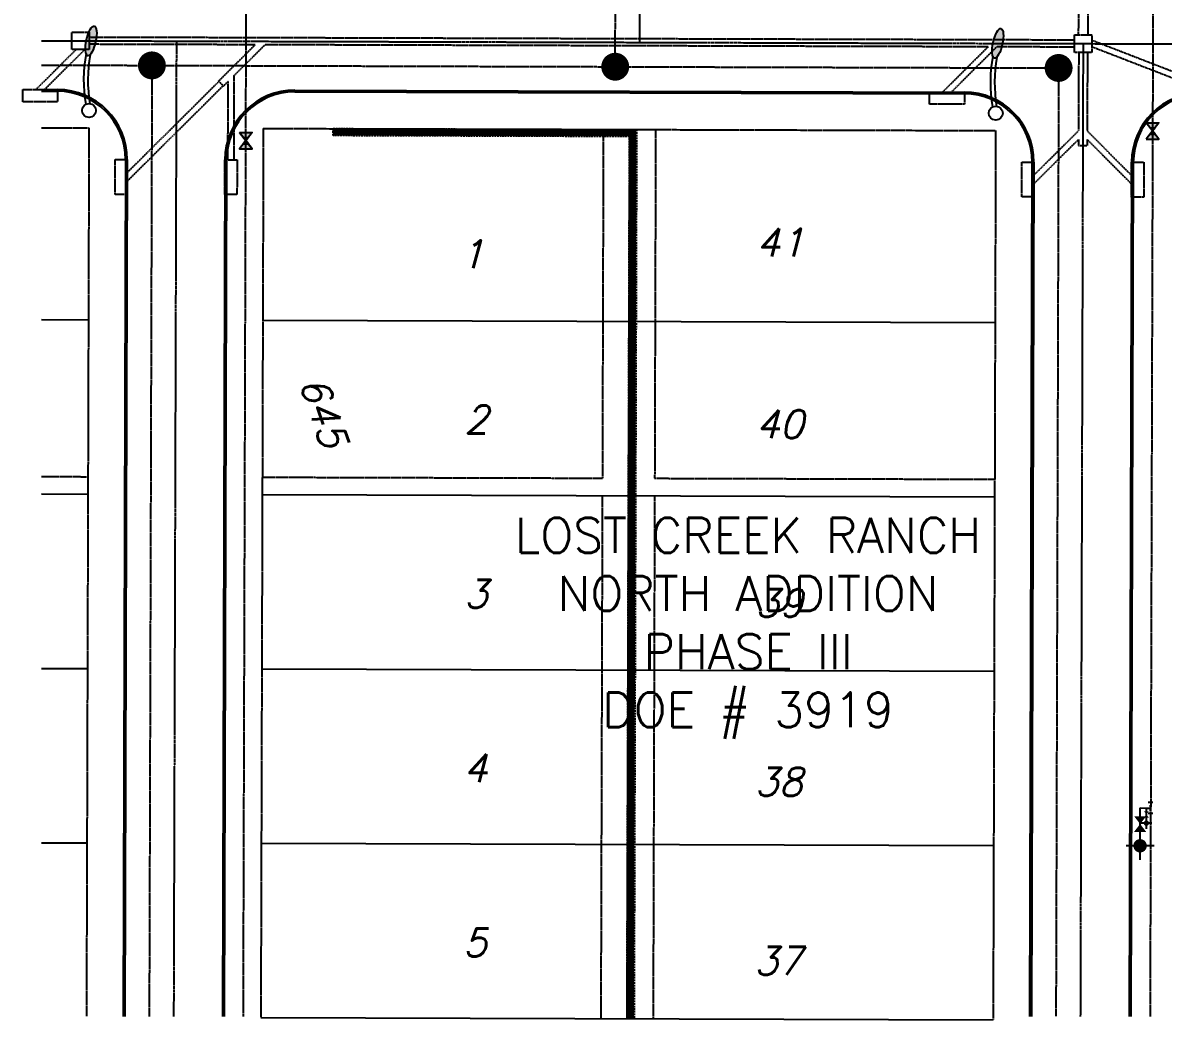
# Model space of a CAD drawing. Header units: feet. Extents: x 2342011 to 2344534, y 7042650 to 7044478.
# Drawn here: x 2342019.2 to 2342346.3, y 7042653.9 to 7042940.5 of the extents above; entities that cross this region are included whole.
import ezdxf

# ---------------------------------------------------------------- set-up
doc = ezdxf.new("R2010")
doc.units = ezdxf.units.FT
doc.header["$MEASUREMENT"] = 0
for name, pattern in [('CNTR50', [0.9, 0.75, -0.05, 0.05, -0.05]), ('HIDDEN2', [0.1875, 0.125, -0.0625]), ('HIDN200', [0.75, 0.5, -0.25]), ('HIDN50', [0.1875, 0.125, -0.0625]), ('HIDN75', [0.2813, 0.1875, -0.0938]), ('PHNTM50', [1.5, 1, -0.1, 0.1, -0.1, 0.1, -0.1])]:
    doc.linetypes.add(name, pattern=pattern)
for name, color, linetype in [('s-adjoiner-txt', 2, 'Continuous'), ('s-cl', 252, 'CNTR50'), ('s-cont5', 55, 'HIDN75'), ('s-easement', 252, 'HIDDEN2'), ('s-lot no.', 252, 'Continuous'), ('s-lots', 252, 'Continuous'), ('s-paving', 252, 'Continuous'), ('s-row', 252, 'PHNTM50'), ('s-sd', 252, 'HIDDEN2'), ('s-ss', 251, 'HIDN50'), ('s-ss-100', 252, 'EX_SS_LINE'), ('s-ss-40', 252, 'EX_SS_LINE'), ('s-st-light', 252, 'Continuous'), ('s-w', 251, 'HIDN50'), ('s-wall', 252, 'HIDN200'), ('s-water-100', 252, 'EX_WATER'), ('s-water-40', 252, 'EX_WATER')]:
    doc.layers.add(name, color=color, linetype=linetype)
doc.styles.add('L100', font='simplex.shx', dxfattribs={"height": 10})
doc.styles.add('ls80', font='simplex', dxfattribs={"oblique": 15, "height": 8})
doc.styles.get("Standard").update_dxf_attribs({"font": 'Simplex.shx'})
doc.linetypes.add('EX_SS_LINE', pattern='A,0.5,-0.2,["SS",Standard,S=0.1,R=0,X=-0.1,Y=-0.05],-0.2', length=0.9)
doc.linetypes.add('EX_WATER', pattern='A,12.7,-5.08,["W",Standard,S=2.54,R=0,X=-2.54,Y=-1.27],-5.08', length=22.86)

# ---------------------------------------------------------------- blocks, each defined once
blk = doc.blocks.new('st-light')
at = {"layer": 's-st-light'}
h = blk.add_hatch(color=256, dxfattribs=at)
edge = h.paths.add_edge_path()
edge.add_ellipse((0.59, 20), major_axis=(0.94, 4.27), ratio=0.305825, start_angle=0, end_angle=360)
blk.add_circle((0, 0), 2, dxfattribs=at)
for centre, start, end in [((40.52, 8.8), 169.6527, 189.6262), ((41.74, 8.79), 170.1038, 189.311)]:
    blk.add_arc(centre, 42.06, start, end, dxfattribs=at)
blk.add_ellipse((0.59, 20), major_axis=(0.94, 4.27), ratio=0.305825, dxfattribs=at)

msp = doc.modelspace()

# ---------------------------------------------------------------- hatches: boundary and pattern name
at = {"layer": 's-water-100'}
for points in [[(2342341.40386, 7042907.17089), (2342345.00437, 7042907.16068), (2342341.41707, 7042911.82903), (2342345.01758, 7042911.81883)], [(2342341.40386, 7042907.17089), (2342345.00437, 7042907.16068), (2342341.41707, 7042911.82903), (2342345.01758, 7042911.81883)], [(2342081.40821, 7042909.07263), (2342085.00872, 7042909.06242), (2342081.395, 7042904.41449), (2342084.99551, 7042904.40428)], [(2342081.40821, 7042909.07263), (2342085.00872, 7042909.06242), (2342081.395, 7042904.41449), (2342084.99551, 7042904.40428)]]:
    msp.add_hatch(color=256, dxfattribs=at).paths.add_polyline_path(points)
at = {"layer": 's-water-40'}
for points in [[(2342342.48798, 7042908.56527), (2342343.92818, 7042908.56119), (2342342.49326, 7042910.42853), (2342343.93346, 7042910.42445)], [(2342342.48798, 7042908.56527), (2342343.92818, 7042908.56119), (2342342.49326, 7042910.42853), (2342343.93346, 7042910.42445)], [(2342082.4844, 7042907.67212), (2342083.9246, 7042907.66804), (2342082.47912, 7042905.80887), (2342083.91932, 7042905.80478)], [(2342082.4844, 7042907.67212), (2342083.9246, 7042907.66804), (2342082.47912, 7042905.80887), (2342083.91932, 7042905.80478)]]:
    msp.add_hatch(color=256, dxfattribs=at).paths.add_polyline_path(points)

# ---------------------------------------------------------------- linework, layer by layer
at = {"layer": 's-cl'}
for p, q in [((2342196.14173, 7042934.91196), (2342196.82843, 7043177.10219)), ((2342196.14173, 7042934.91196), (2342196.82843, 7043177.10219)), ((2342024.63794, 7042935.39824), (2342452.52883, 7042934.185)), ((2342024.63794, 7042935.39824), (2342452.52883, 7042934.185)), ((2342063.28273, 7042935.28867), (2342062.4896, 7042655.56353)), ((2342063.28273, 7042935.28867), (2342062.4896, 7042655.56353)), ((2342323.28169, 7042934.55147), (2342322.49064, 7042655.56353)), ((2342323.28169, 7042934.55147), (2342322.49064, 7042655.56353))]:
    msp.add_line(p, q, dxfattribs=at)
at = {"layer": 's-easement'}
for p, q in [((2342185.71135, 7042909.94143), (2342185.42781, 7042809.94184)), ((2342185.71135, 7042909.94143), (2342185.42781, 7042809.94184)), ((2342200.71129, 7042909.8989), (2342200.42775, 7042809.8993)), ((2342200.71129, 7042909.8989), (2342200.42775, 7042809.8993)), ((2342024.63794, 7042810.39774), (2342037.92841, 7042810.36006)), ((2342024.63794, 7042810.39774), (2342037.92841, 7042810.36006)), ((2342087.92821, 7042810.21829), (2342185.42781, 7042809.94184)), ((2342087.92821, 7042810.21829), (2342185.42781, 7042809.94184)), ((2342200.42775, 7042809.8993), (2342297.92736, 7042809.62285)), ((2342200.42775, 7042809.8993), (2342297.92736, 7042809.62285)), ((2342185.41364, 7042804.94186), (2342184.98833, 7042654.94246)), ((2342185.41364, 7042804.94186), (2342184.98833, 7042654.94246)), ((2342200.41358, 7042804.89932), (2342199.98827, 7042654.89993)), ((2342200.41358, 7042804.89932), (2342199.98827, 7042654.89993))]:
    msp.add_line(p, q, dxfattribs=at)
at = {"layer": 's-lots'}
for p, q in [((2342193.21132, 7042909.92017), (2342192.4883, 7042654.92119)), ((2342193.21132, 7042909.92017), (2342192.4883, 7042654.92119)), ((2342024.63794, 7042855.39792), (2342038.056, 7042855.35987)), ((2342024.63794, 7042855.39792), (2342038.056, 7042855.35987)), ((2342088.0558, 7042855.21811), (2342298.05495, 7042854.62267)), ((2342088.0558, 7042855.21811), (2342298.05495, 7042854.62267)), ((2342024.63794, 7042805.39772), (2342037.91423, 7042805.36008)), ((2342024.63794, 7042805.39772), (2342037.91423, 7042805.36008)), ((2342087.91403, 7042805.21831), (2342297.91319, 7042804.62287)), ((2342087.91403, 7042805.21831), (2342297.91319, 7042804.62287)), ((2342024.63794, 7042755.39752), (2342037.77246, 7042755.36028)), ((2342024.63794, 7042755.39752), (2342037.77246, 7042755.36028)), ((2342087.77226, 7042755.21851), (2342297.77142, 7042754.62307)), ((2342087.77226, 7042755.21851), (2342297.77142, 7042754.62307)), ((2342024.63794, 7042705.39732), (2342037.63069, 7042705.36048)), ((2342024.63794, 7042705.39732), (2342037.63069, 7042705.36048)), ((2342087.63049, 7042705.21871), (2342297.62965, 7042704.62328)), ((2342087.63049, 7042705.21871), (2342297.62965, 7042704.62328)), ((2342087.48872, 7042655.21891), (2342297.48788, 7042654.62348)), ((2342087.48872, 7042655.21891), (2342297.48788, 7042654.62348))]:
    msp.add_line(p, q, dxfattribs=at)
at = {"layer": 's-paving'}
for p, q in [((2342024.63794, 7042921.39819), (2342029.24317, 7042921.38513)), ((2342024.63794, 7042921.39819), (2342029.24317, 7042921.38513)), ((2342024.63794, 7042920.89818), (2342029.24175, 7042920.88513)), ((2342024.63794, 7042920.89818), (2342029.24175, 7042920.88513)), ((2342097.24148, 7042920.69232), (2342289.24071, 7042920.14793)), ((2342097.24148, 7042920.69232), (2342289.24071, 7042920.14793)), ((2342097.2429, 7042921.19232), (2342289.24213, 7042920.64793)), ((2342097.2429, 7042921.19232), (2342289.24213, 7042920.64793)), ((2342048.68639, 7042901.33), (2342047.98954, 7042655.56353)), ((2342048.68639, 7042901.33), (2342047.98954, 7042655.56353)), ((2342049.18638, 7042901.32858), (2342048.48954, 7042655.56353)), ((2342049.18638, 7042901.32858), (2342048.48954, 7042655.56353)), ((2342077.18627, 7042901.24911), (2342076.48965, 7042655.56353)), ((2342077.18627, 7042901.24911), (2342076.48965, 7042655.56353)), ((2342077.68627, 7042901.24769), (2342076.98966, 7042655.56353)), ((2342077.68627, 7042901.24769), (2342076.98966, 7042655.56353)), ((2342307.99058, 7042655.56353), (2342308.68534, 7042900.59272)), ((2342307.99058, 7042655.56353), (2342308.68534, 7042900.59272)), ((2342309.18534, 7042900.5913), (2342308.49059, 7042655.56353)), ((2342309.18534, 7042900.5913), (2342308.49059, 7042655.56353)), ((2342337.18523, 7042900.51191), (2342336.4907, 7042655.56353)), ((2342337.18523, 7042900.51191), (2342336.4907, 7042655.56353)), ((2342337.68522, 7042900.51049), (2342336.9907, 7042655.56353)), ((2342337.68522, 7042900.51049), (2342336.9907, 7042655.56353))]:
    msp.add_line(p, q, dxfattribs=at)
for centre, radius, start, end in [((2342029.18646, 7042901.38521), 19.5, 359.8375437, 89.8375437), ((2342029.18646, 7042901.38521), 19.5, 359.8375437, 89.8375437), ((2342029.18646, 7042901.38521), 20, 359.8375437, 89.8375437), ((2342029.18646, 7042901.38521), 20, 359.8375437, 89.8375437), ((2342097.18619, 7042901.1924), 20, 89.8375437, 179.8375437), ((2342097.18619, 7042901.1924), 20, 89.8375437, 179.8375437), ((2342097.18619, 7042901.1924), 19.5, 89.8375437, 179.8375437), ((2342097.18619, 7042901.1924), 19.5, 89.8375437, 179.8375437), ((2342289.18542, 7042900.64801), 19.5, 359.8375437, 89.8375437), ((2342289.18542, 7042900.64801), 19.5, 359.8375437, 89.8375437), ((2342289.18542, 7042900.64801), 20, 359.8375437, 89.8375437), ((2342289.18542, 7042900.64801), 20, 359.8375437, 89.8375437), ((2342357.18515, 7042900.4552), 20, 89.8375437, 179.8375437), ((2342357.18515, 7042900.4552), 20, 89.8375437, 179.8375437), ((2342357.18515, 7042900.4552), 19.5, 89.8375437, 179.8375437), ((2342357.18515, 7042900.4552), 19.5, 89.8375437, 179.8375437)]:
    msp.add_arc(centre, radius, start, end, dxfattribs=at)
at = {"layer": 's-row'}
for p, q in [((2342024.63794, 7042910.39814), (2342038.21195, 7042910.35965)), ((2342024.63794, 7042910.39814), (2342038.21195, 7042910.35965)), ((2342038.21195, 7042910.35965), (2342037.4895, 7042655.56353)), ((2342038.21195, 7042910.35965), (2342037.4895, 7042655.56353)), ((2342088.21175, 7042910.21788), (2342087.48872, 7042655.21891)), ((2342088.21175, 7042910.21788), (2342087.48872, 7042655.21891)), ((2342088.21175, 7042910.21788), (2342298.2109, 7042909.62245)), ((2342088.21175, 7042910.21788), (2342298.2109, 7042909.62245)), ((2342298.2109, 7042909.62245), (2342297.48788, 7042654.62348)), ((2342298.2109, 7042909.62245), (2342297.48788, 7042654.62348))]:
    msp.add_line(p, q, dxfattribs=at)
at = {"layer": 's-sd'}
for p, q in [((2342321.94639, 7042948.55531), (2342321.91378, 7042937.05535)), ((2342321.94639, 7042948.55531), (2342321.91378, 7042937.05535)), ((2342324.69638, 7042948.54751), (2342324.66377, 7042937.04756)), ((2342324.69638, 7042948.54751), (2342324.66377, 7042937.04756)), ((2342320.78453, 7042935.55855), (2342038.28567, 7042936.35955)), ((2342320.78453, 7042935.55855), (2342038.28567, 7042936.35955)), ((2342034.53832, 7042932.87016), (2342023.00576, 7042921.40281)), ((2342034.53832, 7042932.87016), (2342023.00576, 7042921.40281)), ((2342037.01318, 7042932.86314), (2342025.48062, 7042921.3958)), ((2342037.01318, 7042932.86314), (2342025.48062, 7042921.3958)), ((2342085.86559, 7042934.22463), (2342038.28, 7042934.35956)), ((2342085.86559, 7042934.22463), (2342038.28, 7042934.35956)), ((2342075.38518, 7042923.80348), (2342085.86559, 7042934.22463)), ((2342075.38518, 7042923.80348), (2342085.86559, 7042934.22463)), ((2342079.87991, 7042925.45236), (2342088.69401, 7042934.21661)), ((2342079.87991, 7042925.45236), (2342088.69401, 7042934.21661)), ((2342296.04152, 7042933.6287), (2342088.69401, 7042934.21661)), ((2342296.04152, 7042933.6287), (2342088.69401, 7042934.21661)), ((2342296.04152, 7042933.6287), (2342283.00472, 7042920.66561)), ((2342296.04152, 7042933.6287), (2342283.00472, 7042920.66561)), ((2342298.51639, 7042933.62168), (2342285.47958, 7042920.65859)), ((2342298.51639, 7042933.62168), (2342285.47958, 7042920.65859)), ((2342320.77886, 7042933.55856), (2342298.51639, 7042933.62168)), ((2342320.77886, 7042933.55856), (2342298.51639, 7042933.62168)), ((2342359.79854, 7042920.44787), (2342325.77902, 7042933.60722)), ((2342359.79854, 7042920.44787), (2342325.77902, 7042933.60722)), ((2342364.68513, 7042920.43401), (2342325.78433, 7042935.48153)), ((2342364.68513, 7042920.43401), (2342325.78433, 7042935.48153)), ((2342322.0246, 7042932.05502), (2342321.96077, 7042909.54255)), ((2342322.0246, 7042932.05502), (2342321.96077, 7042909.54255)), ((2342324.52459, 7042932.04793), (2342324.46076, 7042909.53546)), ((2342324.52459, 7042932.04793), (2342324.46076, 7042909.53546)), ((2342049.17572, 7042897.56595), (2342075.47331, 7042923.71484)), ((2342049.17572, 7042897.56595), (2342075.47331, 7042923.71484)), ((2342076.79537, 7042922.38526), (2342075.38518, 7042923.80348)), ((2342076.79537, 7042922.38526), (2342075.38518, 7042923.80348)), ((2342076.79537, 7042922.38526), (2342078.12495, 7042923.70732)), ((2342076.79537, 7042922.38526), (2342078.12495, 7042923.70732)), ((2342078.06127, 7042901.24663), (2342078.12495, 7042923.70732)), ((2342078.06127, 7042901.24663), (2342078.12495, 7042923.70732)), ((2342079.81126, 7042901.24167), (2342079.87991, 7042925.45236)), ((2342079.81126, 7042901.24167), (2342079.87991, 7042925.45236)), ((2342049.1687, 7042895.09109), (2342076.70724, 7042922.4739)), ((2342049.1687, 7042895.09109), (2342076.70724, 7042922.4739)), ((2342309.16765, 7042894.35389), (2342321.95375, 7042907.06768)), ((2342309.16765, 7042894.35389), (2342321.95375, 7042907.06768)), ((2342309.17467, 7042896.82875), (2342321.96077, 7042909.54255)), ((2342309.17467, 7042896.82875), (2342321.96077, 7042909.54255)), ((2342321.95375, 7042907.06768), (2342321.94879, 7042905.31769)), ((2342321.95375, 7042907.06768), (2342321.94879, 7042905.31769)), ((2342324.45374, 7042907.0606), (2342324.44878, 7042905.3106)), ((2342324.45374, 7042907.0606), (2342324.44878, 7042905.3106)), ((2342324.45374, 7042907.0606), (2342337.16754, 7042894.2745)), ((2342324.45374, 7042907.0606), (2342337.16754, 7042894.2745)), ((2342324.46076, 7042909.53546), (2342337.17456, 7042896.74936)), ((2342324.46076, 7042909.53546), (2342337.17456, 7042896.74936)), ((2342321.94879, 7042905.31769), (2342324.44878, 7042905.3106)), ((2342321.94879, 7042905.31769), (2342324.44878, 7042905.3106))]:
    msp.add_line(p, q, dxfattribs=at)
for points in [[(2342033.28994, 7042937.87372), (2342038.27574, 7042937.87372), (2342038.27574, 7042932.85956), (2342033.28994, 7042932.85956)], [(2342033.28994, 7042937.87372), (2342038.27574, 7042937.87372), (2342038.27574, 7042932.85956), (2342033.28994, 7042932.85956)], [(2342320.78878, 7042937.05854), (2342325.77459, 7042937.05854), (2342325.77459, 7042932.04439), (2342320.78878, 7042932.04439)], [(2342320.78878, 7042937.05854), (2342325.77459, 7042937.05854), (2342325.77459, 7042932.04439), (2342320.78878, 7042932.04439)], [(2342019.24321, 7042921.41348), (2342029.23325, 7042921.41348), (2342029.23325, 7042917.88514), (2342019.24321, 7042917.88514)], [(2342019.24321, 7042921.41348), (2342029.23325, 7042921.41348), (2342029.23325, 7042917.88514), (2342019.24321, 7042917.88514)], [(2342279.24217, 7042920.67628), (2342289.2322, 7042920.67628), (2342289.2322, 7042917.14794), (2342279.24217, 7042917.14794)], [(2342279.24217, 7042920.67628), (2342289.2322, 7042920.67628), (2342289.2322, 7042917.14794), (2342279.24217, 7042917.14794)], [(2342045.6864, 7042901.33842), (2342049.15803, 7042901.33842), (2342049.15803, 7042891.32854), (2342045.6864, 7042891.32854)], [(2342045.6864, 7042901.33842), (2342049.15803, 7042901.33842), (2342049.15803, 7042891.32854), (2342045.6864, 7042891.32854)], [(2342077.18627, 7042901.24911), (2342080.68626, 7042901.23919), (2342080.6579, 7042891.23923), (2342077.15792, 7042891.24915)], [(2342077.18627, 7042901.24911), (2342080.68626, 7042901.23919), (2342080.6579, 7042891.23923), (2342077.15792, 7042891.24915)], [(2342305.68535, 7042900.60122), (2342309.15698, 7042900.60122), (2342309.15698, 7042890.59134), (2342305.68535, 7042890.59134)], [(2342305.68535, 7042900.60122), (2342309.15698, 7042900.60122), (2342309.15698, 7042890.59134), (2342305.68535, 7042890.59134)], [(2342337.18523, 7042900.51191), (2342340.65686, 7042900.51191), (2342340.65686, 7042890.50202), (2342337.18523, 7042890.50202)], [(2342337.18523, 7042900.51191), (2342340.65686, 7042900.51191), (2342340.65686, 7042890.50202), (2342337.18523, 7042890.50202)]]:
    msp.add_lwpolyline(points, close=True, dxfattribs=at)
at = {"layer": 's-ss', "flags": 128}
for points in [[(2342189.12191, 7042927.93184), (2342189.87825, 7043194.68144), (2342172.5332, 7043447.98096)], [(2342189.12191, 7042927.93184), (2342189.87825, 7043194.68144), (2342172.5332, 7043447.98096)], [(2342024.63794, 7042928.39821), (2342316.26187, 7042927.57134)], [(2342024.63794, 7042928.39821), (2342316.26187, 7042927.57134)], [(2342056.26291, 7042928.30854), (2342055.48957, 7042655.56353)], [(2342056.26291, 7042928.30854), (2342055.48957, 7042655.56353)], [(2342316.26187, 7042927.57134), (2342315.49061, 7042655.56353)], [(2342316.26187, 7042927.57134), (2342315.49061, 7042655.56353)]]:
    msp.add_lwpolyline(points, dxfattribs=at)
at = {"layer": 's-ss-100', "const_width": 4.00018, "flags": 128}
for points in [[(2342054.26283, 7042928.31417, 1), (2342058.26299, 7042928.30292, 1)], [(2342054.26283, 7042928.31417, 1), (2342058.26299, 7042928.30292, 1)], [(2342187.12182, 7042927.93746, 1), (2342191.12199, 7042927.92621, 1)], [(2342187.12182, 7042927.93746, 1), (2342191.12199, 7042927.92621, 1)], [(2342314.26178, 7042927.57697, 1), (2342318.26195, 7042927.56571, 1)], [(2342314.26178, 7042927.57697, 1), (2342318.26195, 7042927.56571, 1)]]:
    msp.add_lwpolyline(points, format="xyb", close=True, dxfattribs=at)
at = {"layer": 's-ss-40', "const_width": 2.00009, "flags": 128}
for points in [[(2342055.26287, 7042928.31136, 1), (2342057.26295, 7042928.30573, 1)], [(2342055.26287, 7042928.31136, 1), (2342057.26295, 7042928.30573, 1)], [(2342188.12186, 7042927.93465, 1), (2342190.12195, 7042927.92902, 1)], [(2342188.12186, 7042927.93465, 1), (2342190.12195, 7042927.92902, 1)], [(2342315.26183, 7042927.57416, 1), (2342317.26191, 7042927.56853, 1)], [(2342315.26183, 7042927.57416, 1), (2342317.26191, 7042927.56853, 1)]]:
    msp.add_lwpolyline(points, format="xyb", close=True, dxfattribs=at)
at = {"layer": 's-w', "flags": 128}
for points in [[(2342082.48968, 7042655.56353), (2342083.33936, 7042955.23188)], [(2342082.48968, 7042655.56353), (2342083.33936, 7042955.23188)], [(2342343.33831, 7042954.49468), (2342342.49072, 7042655.56353)], [(2342343.33831, 7042954.49468), (2342342.49072, 7042655.56353)]]:
    msp.add_lwpolyline(points, dxfattribs=at)
at = {"layer": 's-wall', "const_width": 2, "flags": 128}
msp.add_lwpolyline([(2342193.48818, 7042654.91836), (2342194.20848, 7042908.91734), (2342108.20883, 7042909.16118)], dxfattribs=at)
msp.add_lwpolyline([(2342193.48818, 7042654.91836), (2342194.20848, 7042908.91734), (2342108.20883, 7042909.16118)], dxfattribs=at)
at = {"layer": 's-wall'}
for points in [[(2342108.22349, 7042910.18554), (2342108.22349, 7042910.18554), (2342195.24156, 7042909.90156), (2342194.51306, 7042654.91545)], [(2342192.51307, 7042654.92112), (2342193.23586, 7042907.90788), (2342108.22349, 7042908.17587), (2342108.22349, 7042910.18554)], [(2342108.22349, 7042910.18554), (2342108.22349, 7042910.18554), (2342195.24156, 7042909.90156), (2342194.51306, 7042654.91545)], [(2342192.51307, 7042654.92112), (2342193.23586, 7042907.90788), (2342108.22349, 7042908.17587), (2342108.22349, 7042910.18554)]]:
    msp.add_lwpolyline(points, dxfattribs=at)
at = {"layer": 's-water-100'}
for p, q in [((2342081.40821, 7042909.07263), (2342084.99551, 7042904.40428)), ((2342081.40821, 7042909.07263), (2342084.99551, 7042904.40428)), ((2342341.93986, 7042716.99567), (2342343.31909, 7042716.98976)), ((2342341.93986, 7042716.99567), (2342343.31909, 7042716.98976)), ((2342339.62949, 7042704.50774), (2342339.65587, 7042715.34641)), ((2342339.62949, 7042704.50774), (2342339.65587, 7042715.34641)), ((2342339.65587, 7042715.34641), (2342342.62948, 7042715.33798)), ((2342339.65587, 7042715.34641), (2342342.62948, 7042715.33798)), ((2342341.92649, 7042713.87502), (2342343.30573, 7042713.86911)), ((2342341.92649, 7042713.87502), (2342343.30573, 7042713.86911)), ((2342339.62947, 7042704.50419), (2342335.62949, 7042704.51908)), ((2342339.62947, 7042704.50419), (2342335.62949, 7042704.51908)), ((2342339.61814, 7042700.5042), (2342339.62948, 7042704.50419)), ((2342339.61814, 7042700.5042), (2342339.62948, 7042704.50419)), ((2342343.62946, 7042704.49474), (2342339.62948, 7042704.50774)), ((2342343.62946, 7042704.49474), (2342339.62948, 7042704.50774))]:
    msp.add_line(p, q, dxfattribs=at)
for points in [[(2342341.40386, 7042907.17089), (2342345.00437, 7042907.16068), (2342341.41707, 7042911.82903), (2342345.01758, 7042911.81883), (2342341.40386, 7042907.17089)], [(2342341.40386, 7042907.17089), (2342345.00437, 7042907.16068), (2342341.41707, 7042911.82903), (2342345.01758, 7042911.81883), (2342341.40386, 7042907.17089)], [(2342081.40821, 7042909.07263), (2342085.00872, 7042909.06242), (2342081.395, 7042904.41449), (2342084.99551, 7042904.40428), (2342081.40821, 7042909.07263)], [(2342081.40821, 7042909.07263), (2342085.00872, 7042909.06242), (2342081.395, 7042904.41449), (2342084.99551, 7042904.40428), (2342081.40821, 7042909.07263)]]:
    msp.add_lwpolyline(points, dxfattribs=at)
at = {"layer": 's-water-100', "const_width": 1.92}
msp.add_lwpolyline([(2342340.58947, 7042704.50185, -1), (2342338.66948, 7042704.50653, -1)], format="xyb", close=True, dxfattribs=at)
msp.add_lwpolyline([(2342340.58947, 7042704.50185, -1), (2342338.66948, 7042704.50653, -1)], format="xyb", close=True, dxfattribs=at)
at = {"layer": 's-water-100'}
for points in [[(2342337.90361, 7042708.5084), (2342339.64468, 7042710.74961), (2342341.37482, 7042708.49995), (2342339.64468, 7042710.74961)], [(2342337.90361, 7042708.5084), (2342339.64468, 7042710.74961), (2342341.37482, 7042708.49995), (2342339.64468, 7042710.74961)], [(2342337.91454, 7042712.99927), (2342339.64468, 7042710.74961), (2342341.38575, 7042712.99082), (2342339.64468, 7042710.74961)], [(2342337.91454, 7042712.99927), (2342339.64468, 7042710.74961), (2342341.38575, 7042712.99082), (2342339.64468, 7042710.74961)]]:
    msp.add_solid(points, dxfattribs=at)
at = {"layer": 's-water-40'}
for p, q in [((2342082.4844, 7042907.67212), (2342083.91932, 7042905.80478)), ((2342082.4844, 7042907.67212), (2342083.91932, 7042905.80478)), ((2342341.42948, 7042711.00588), (2342341.44003, 7042715.34135)), ((2342341.42948, 7042711.00588), (2342341.44003, 7042715.34135)), ((2342341.44003, 7042715.34135), (2342342.62948, 7042715.33798)), ((2342341.44003, 7042715.34135), (2342342.62948, 7042715.33798)), ((2342342.34828, 7042714.7528), (2342342.89998, 7042714.75043)), ((2342342.34828, 7042714.7528), (2342342.89998, 7042714.75043)), ((2342342.35363, 7042716.00105), (2342342.90532, 7042715.99869)), ((2342342.35363, 7042716.00105), (2342342.90532, 7042715.99869)), ((2342341.42947, 7042711.00446), (2342339.82948, 7042711.01042)), ((2342341.42947, 7042711.00446), (2342339.82948, 7042711.01042)), ((2342341.42494, 7042709.40447), (2342341.42948, 7042711.00446)), ((2342341.42494, 7042709.40447), (2342341.42948, 7042711.00446)), ((2342343.02947, 7042711.00069), (2342341.42948, 7042711.00588)), ((2342343.02947, 7042711.00069), (2342341.42948, 7042711.00588))]:
    msp.add_line(p, q, dxfattribs=at)
for points in [[(2342342.48798, 7042908.56527), (2342343.92818, 7042908.56119), (2342342.49326, 7042910.42853), (2342343.93346, 7042910.42445), (2342342.48798, 7042908.56527)], [(2342342.48798, 7042908.56527), (2342343.92818, 7042908.56119), (2342342.49326, 7042910.42853), (2342343.93346, 7042910.42445), (2342342.48798, 7042908.56527)], [(2342082.4844, 7042907.67212), (2342083.9246, 7042907.66804), (2342082.47912, 7042905.80887), (2342083.91932, 7042905.80478), (2342082.4844, 7042907.67212)], [(2342082.4844, 7042907.67212), (2342083.9246, 7042907.66804), (2342082.47912, 7042905.80887), (2342083.91932, 7042905.80478), (2342082.4844, 7042907.67212)]]:
    msp.add_lwpolyline(points, dxfattribs=at)
at = {"layer": 's-water-40', "const_width": 0.768}
msp.add_lwpolyline([(2342341.81348, 7042711.00353, -1), (2342341.04548, 7042711.0054, -1)], format="xyb", close=True, dxfattribs=at)
msp.add_lwpolyline([(2342341.81348, 7042711.00353, -1), (2342341.04548, 7042711.0054, -1)], format="xyb", close=True, dxfattribs=at)
at = {"layer": 's-water-40'}
for points in [[(2342340.73913, 7042712.60615), (2342341.43556, 7042713.50263), (2342342.12761, 7042712.60277), (2342341.43556, 7042713.50263)], [(2342340.73913, 7042712.60615), (2342341.43556, 7042713.50263), (2342342.12761, 7042712.60277), (2342341.43556, 7042713.50263)], [(2342340.7435, 7042714.4025), (2342341.43556, 7042713.50263), (2342342.13199, 7042714.39912), (2342341.43556, 7042713.50263)], [(2342340.7435, 7042714.4025), (2342341.43556, 7042713.50263), (2342342.13199, 7042714.39912), (2342341.43556, 7042713.50263)]]:
    msp.add_solid(points, dxfattribs=at)

# ---------------------------------------------------------------- block references
at = {"layer": 's-st-light'}
for p in [(2342038.22612, 7042915.35963), (2342038.22612, 7042915.35963), (2342298.22508, 7042914.62243), (2342298.22508, 7042914.62243)]:
    msp.add_blockref('st-light', p, dxfattribs=at)

# ---------------------------------------------------------------- texts
at = {"layer": 's-adjoiner-txt', "insert": (2342227.21303, 7042798.51903), "char_height": 10, "attachment_point": 2, "rotation": 359.9999514, "style": 'L100'}
msp.add_mtext('LOST CREEK RANCH \\PNORTH ADDITION\\PPHASE III\\PDOE # 3919', dxfattribs=at)
msp.add_mtext('LOST CREEK RANCH \\PNORTH ADDITION\\PPHASE III\\PDOE # 3919', dxfattribs=at)
at = {"layer": 's-cont5', "insert": (2342105.53193, 7042828.98432, 645), "char_height": 8, "attachment_point": 5, "rotation": 288.8683229, "style": 'ls80'}
msp.add_mtext('{645}', dxfattribs=at)
at = {"layer": 's-lot no.', "style": 'ls80', "oblique": 15}
for s, p in [('41', (2342229.57156, 7042873.50944)), ('41', (2342229.57156, 7042873.50944)), ('1', (2342144.65377, 7042870.16892)), ('1', (2342144.65377, 7042870.16892)), ('2', (2342145.90306, 7042822.75695)), ('2', (2342145.90306, 7042822.75695)), ('40', (2342229.42499, 7042821.42965)), ('40', (2342229.42499, 7042821.42965)), ('3', (2342145.76235, 7042772.75715)), ('3', (2342145.76235, 7042772.75715)), ('39', (2342229.28061, 7042770.12985)), ('39', (2342229.28061, 7042770.12985)), ('4', (2342145.62163, 7042722.75735)), ('4', (2342145.62163, 7042722.75735)), ('38', (2342229.13624, 7042718.83005)), ('38', (2342229.13624, 7042718.83005)), ('5', (2342145.48091, 7042672.75754)), ('5', (2342145.48091, 7042672.75754)), ('37', (2342228.99186, 7042667.53026)), ('37', (2342228.99186, 7042667.53026))]:
    msp.add_text(s, height=8, dxfattribs=at).set_placement(p)

doc.saveas('drawing.dxf')
